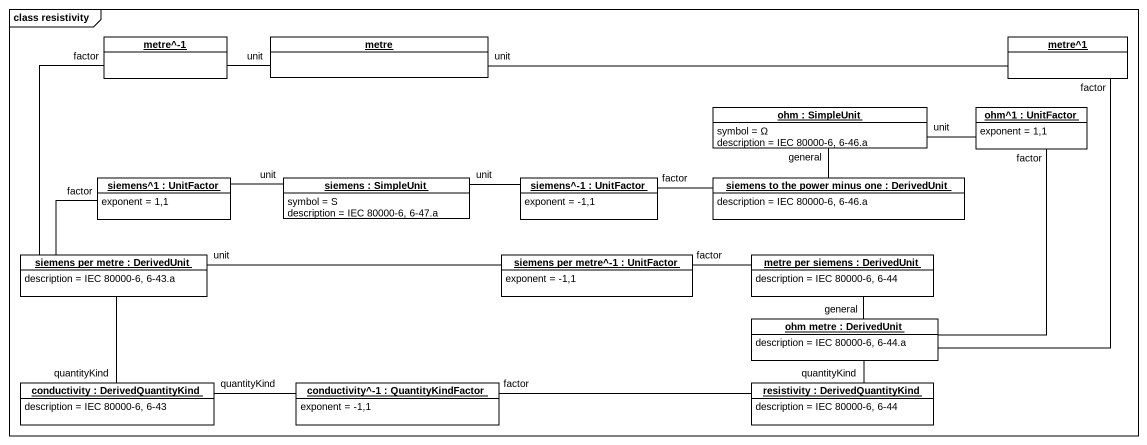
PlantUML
@startuml
mainframe class resistivity
hide circle
hide empty members
object "metre^-1" as metre_1 #FFFFFF
object metre #FFFFFF
object "metre^1" as metre_1_2 #FFFFFF
object "ohm : SimpleUnit" as ohm #FFFFFF {
  symbol = Ω
  description = IEC 80000-6, 6-46.a
}
object "ohm^1 : UnitFactor" as ohm_1 #FFFFFF {
  exponent = 1,1
}
object "siemens^1 : UnitFactor" as siemens_1 #FFFFFF {
  exponent = 1,1
}
object "siemens : SimpleUnit" as siemens #FFFFFF {
  symbol = S
  description = IEC 80000-6, 6-47.a
}
object "siemens^-1 : UnitFactor" as siemens_1_2 #FFFFFF {
  exponent = -1,1
}
object "siemens to the power minus one : DerivedUnit" as siemens_to_the_power_minus #FFFFFF {
  description = IEC 80000-6, 6-46.a
}
object "siemens per metre : DerivedUnit" as siemens_per_metre #FFFFFF {
  description = IEC 80000-6, 6-43.a
}
object "siemens per metre^-1 : UnitFactor" as siemens_per_metre_1 #FFFFFF {
  exponent = -1,1
}
object "metre per siemens : DerivedUnit" as metre_per_siemens #FFFFFF {
  description = IEC 80000-6, 6-44
}
object "ohm metre : DerivedUnit" as ohm_metre #FFFFFF {
  description = IEC 80000-6, 6-44.a
}
object "conductivity : DerivedQuantityKind" as conductivity #FFFFFF {
  description = IEC 80000-6, 6-43
}
object "conductivity^-1 : QuantityKindFactor" as conductivity_1 #FFFFFF {
  exponent = -1,1
}
object "resistivity : DerivedQuantityKind" as resistivity #FFFFFF {
  description = IEC 80000-6, 6-44
}
metre_1 -- siemens_per_metre : factor
metre -left- metre_1 : unit
metre -right- metre_1_2 : unit
metre_1_2 -- ohm_metre : factor
ohm -right- ohm_1 : unit
ohm -- siemens_to_the_power_minus : general
ohm_1 -- ohm_metre : factor
siemens_1 -- siemens_per_metre : factor
siemens -left- siemens_1 : unit
siemens -right- siemens_1_2 : unit
siemens_1_2 -right- siemens_to_the_power_minus : factor
siemens_per_metre -right- siemens_per_metre_1 : unit
siemens_per_metre -- conductivity : quantityKind
siemens_per_metre_1 -right- metre_per_siemens : factor
ohm_metre -up- metre_per_siemens : general
ohm_metre -- resistivity : quantityKind
conductivity -right- conductivity_1 : quantityKind
conductivity_1 -right- resistivity : factor
@enduml
